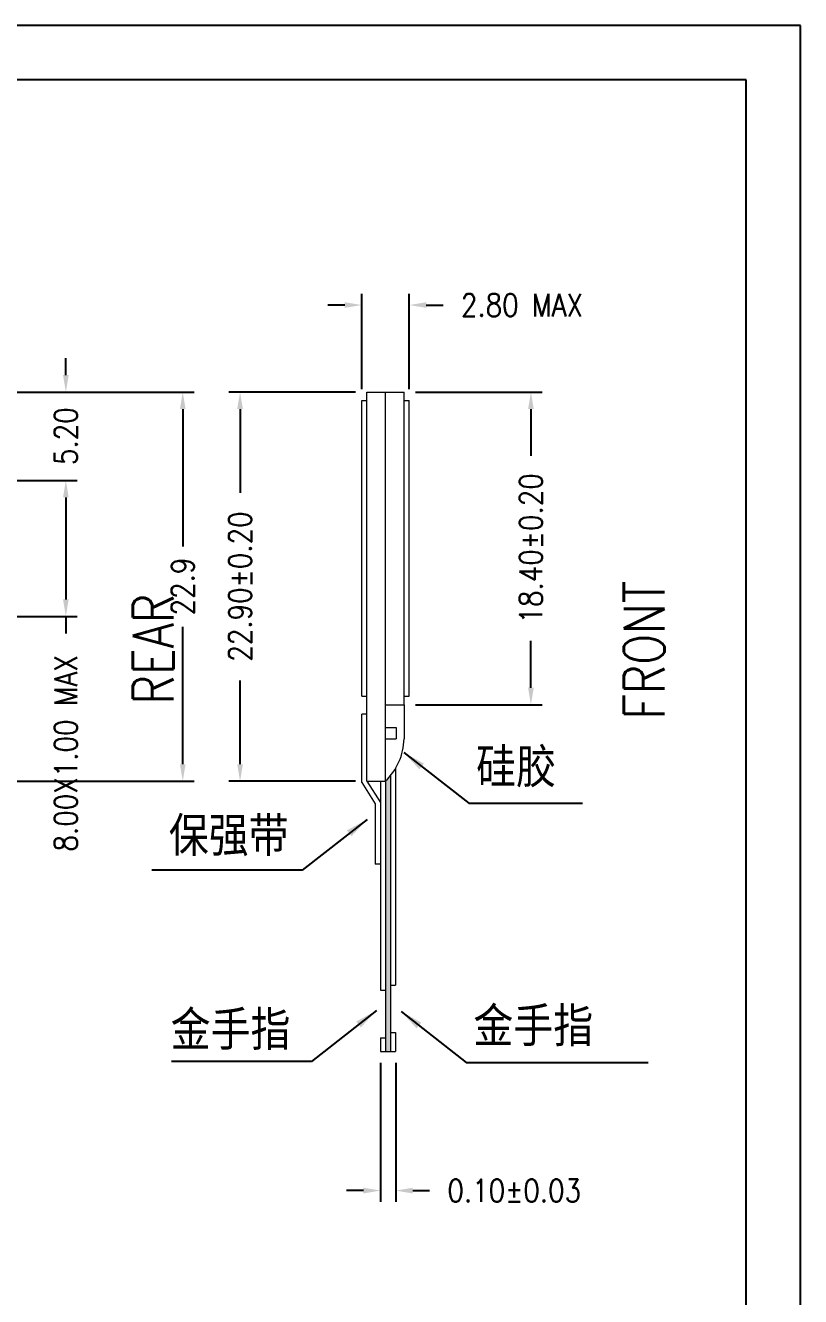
# Model space of a CAD drawing. Extents: x 612 to 1145, y -75 to 210.
# Drawn here: x 745.4 to 813.8, y 98.1 to 210.4 of the extents above; entities that cross this region are included whole.
import ezdxf

# ---------------------------------------------------------------- set-up
doc = ezdxf.new("R2010")
doc.units = 0
doc.layers.get('0').update_dxf_attribs({"linetype": 'CONTINUOUS'})
doc.layers.get('DEFPOINTS').update_dxf_attribs({"linetype": 'CONTINUOUS'})
doc.layers.add('粗实线', color=7, linetype='CONTINUOUS', lineweight=18)
doc.layers.add('细实线', color=7, linetype='CONTINUOUS', lineweight=9)
doc.styles.add('ROMANS', font='romans.shx')
doc.styles.get("Standard").update_dxf_attribs({"font": 'romans.shx', "width": 0.85})
doc.dimstyles.get("Standard").update_dxf_attribs({"dimtxt": 0.18, "dimasz": 0.18, "dimexe": 0.18, "dimexo": 0.0625, "dimgap": 0.09, "dimtad": 0, "dimtih": 1, "dimtoh": 1, "dimdec": 4, "dimzin": 0, "dimdsep": 46, "dimtxsty": 'Standard', "dimcen": 0.09, "dimadec": 0, "dimazin": 0, "dimtfac": 1, "dimtdec": 4, "dimtofl": 0, "dimtmove": 0, "dimatfit": 3, "dimfxl": 1, "dimtolj": 1, "dimtzin": 0, "dimarcsym": 0})
doc.dimstyles.new('STANDARD$0', dxfattribs={"dimtxt": 2, "dimasz": 1, "dimexe": 0.3, "dimexo": 0, "dimgap": 0.3, "dimtad": 0, "dimzin": 9, "dimdsep": 46, "dimtxsty": 'Standard', "dimcen": 0, "dimclrd": 256, "dimclre": 256, "dimclrt": 256, "dimadec": 1, "dimazin": 2, "dimtp": 0.2, "dimtm": 0.2, "dimtfac": 0.5, "dimtmove": 0, "dimatfit": 3, "dimfxl": 1, "dimarcsym": 0})

# ---------------------------------------------------------------- blocks, each defined once
blk = doc.blocks.new('*D5')
at = {"layer": 'DEFPOINTS', "color": 0}
for p in [(742.62, 177.99), (748.93, 177.99), (742.62, 170.19)]:
    blk.add_point(p, dxfattribs=at)
at = {"layer": '细实线', "color": 0, "lineweight": -2}
for p, q in [((748.93, 179.49), (748.93, 180.99)), ((743.62, 177.99), (749.93, 177.99)), ((743.62, 170.19), (749.93, 170.19)), ((748.93, 168.69), (748.93, 167.19))]:
    blk.add_line(p, q, dxfattribs=at)
at = {"layer": '细实线', "color": 0}
for points in [[(748.68, 179.49), (749.18, 179.49), (748.93, 177.99)], [(748.68, 168.69), (749.18, 168.69), (748.93, 170.19)]]:
    blk.add_solid(points, dxfattribs=at)
at = {"layer": '细实线', "color": 0, "insert": (748.93, 174.09), "char_height": 2, "attachment_point": 5, "rotation": 90}
blk.add_mtext('\\A1;5.20', dxfattribs=at)
blk = doc.blocks.new('*D6')
at = {"layer": 'DEFPOINTS', "color": 0}
for p in [(742.62, 170.19), (742.62, 158.19), (748.93, 158.19)]:
    blk.add_point(p, dxfattribs=at)
at = {"layer": '细实线', "color": 0, "lineweight": -2}
for p, q in [((743.62, 170.19), (749.93, 170.19)), ((748.93, 168.69), (748.93, 159.69)), ((743.62, 158.19), (749.93, 158.19)), ((748.93, 158.19), (748.93, 156.69))]:
    blk.add_line(p, q, dxfattribs=at)
at = {"layer": '细实线', "color": 0}
for points in [[(748.68, 168.69), (749.18, 168.69), (748.93, 170.19)], [(748.68, 159.69), (749.18, 159.69), (748.93, 158.19)]]:
    blk.add_solid(points, dxfattribs=at)
at = {"layer": '细实线', "color": 0, "insert": (748.93, 146.1), "char_height": 2, "attachment_point": 5, "rotation": 90}
blk.add_mtext('\\A1;8.00X1.00 MAX', dxfattribs=at)
blk = doc.blocks.new('*D11')
at = {"layer": 'DEFPOINTS', "color": 0}
for p in [(775.5, 177.99), (764.31, 143.64), (775.5, 143.64)]:
    blk.add_point(p, dxfattribs=at)
at = {"layer": '细实线', "color": 0, "lineweight": -2}
for p, q in [((774.5, 177.99), (763.31, 177.99)), ((764.31, 176.49), (764.31, 169.1)), ((764.31, 145.14), (764.31, 152.53)), ((774.5, 143.64), (763.31, 143.64))]:
    blk.add_line(p, q, dxfattribs=at)
at = {"layer": '细实线', "color": 0}
for points in [[(764.06, 176.49), (764.56, 176.49), (764.31, 177.99)], [(764.06, 145.14), (764.56, 145.14), (764.31, 143.64)]]:
    blk.add_solid(points, dxfattribs=at)
at = {"layer": '细实线', "color": 0, "insert": (764.31, 160.82), "char_height": 2, "attachment_point": 5, "rotation": 90}
blk.add_mtext('\\A1;22.90%%P0.20', dxfattribs=at)
blk = doc.blocks.new('*D12')
at = {"layer": 'DEFPOINTS', "color": 0}
for p in [(778.8, 177.99), (778.8, 150.39), (789.99, 150.39)]:
    blk.add_point(p, dxfattribs=at)
at = {"layer": '细实线', "color": 0, "lineweight": -2}
for p, q in [((779.8, 177.99), (790.99, 177.99)), ((789.99, 176.49), (789.99, 172.36)), ((789.99, 151.89), (789.99, 156.03)), ((779.8, 150.39), (790.99, 150.39))]:
    blk.add_line(p, q, dxfattribs=at)
at = {"layer": '细实线', "color": 0}
for points in [[(789.74, 176.49), (790.24, 176.49), (789.99, 177.99)], [(789.74, 151.89), (790.24, 151.89), (789.99, 150.39)]]:
    blk.add_solid(points, dxfattribs=at)
at = {"layer": '细实线', "color": 0, "insert": (789.99, 164.19), "char_height": 2, "attachment_point": 5, "rotation": 90}
blk.add_mtext('\\A1;18.40%%P0.20', dxfattribs=at)
blk = doc.blocks.new('*D13')
at = {"layer": 'DEFPOINTS', "color": 0}
for p in [(779.25, 185.67), (775.05, 177.24), (779.25, 177.24)]:
    blk.add_point(p, dxfattribs=at)
at = {"layer": '细实线', "color": 0, "lineweight": -2}
for p, q in [((775.05, 178.24), (775.05, 186.67)), ((779.25, 178.24), (779.25, 186.67)), ((773.55, 185.67), (772.05, 185.67)), ((780.75, 185.67), (782.25, 185.67))]:
    blk.add_line(p, q, dxfattribs=at)
at = {"layer": '细实线', "color": 0}
for points in [[(773.55, 185.92), (773.55, 185.42), (775.05, 185.67)], [(780.75, 185.92), (780.75, 185.42), (779.25, 185.67)]]:
    blk.add_solid(points, dxfattribs=at)
at = {"layer": '细实线', "color": 0, "insert": (789.2, 185.67), "char_height": 2, "attachment_point": 5}
blk.add_mtext('\\A1;2.80 MAX', dxfattribs=at)
blk = doc.blocks.new('*D34')
at = {"layer": 'DEFPOINTS', "color": 0}
for p in [(776.7, 119.79), (778.05, 119.79), (778.05, 107.5)]:
    blk.add_point(p, dxfattribs=at)
at = {"layer": '细实线', "color": 0, "lineweight": -2}
for p, q in [((776.7, 118.79), (776.7, 106.5)), ((778.05, 118.79), (778.05, 106.5)), ((775.2, 107.5), (773.7, 107.5)), ((779.55, 107.5), (781.05, 107.5))]:
    blk.add_line(p, q, dxfattribs=at)
at = {"layer": '细实线', "color": 0}
for points in [[(775.2, 107.75), (775.2, 107.25), (776.7, 107.5)], [(779.55, 107.75), (779.55, 107.25), (778.05, 107.5)]]:
    blk.add_solid(points, dxfattribs=at)
at = {"layer": '细实线', "color": 0, "insert": (788.52, 107.5), "char_height": 2, "attachment_point": 5}
blk.add_mtext('\\A1;0.10%%P0.03', dxfattribs=at)
blk = doc.blocks.new('*D36')
at = {"lineweight": -2}
for p, q in [((743.62, 177.99), (760.25, 177.99)), ((759.25, 176.49), (759.25, 164.37)), ((759.25, 145.14), (759.25, 157.27)), ((743.62, 143.64), (760.25, 143.64))]:
    blk.add_line(p, q, dxfattribs=at)
for points in [[(759, 176.49), (759.5, 176.49), (759.25, 177.99)], [(759, 145.14), (759.5, 145.14), (759.25, 143.64)]]:
    blk.add_solid(points)
at = {"layer": 'DEFPOINTS', "color": 0}
for p in [(742.62, 177.99), (759.25, 177.99), (742.62, 143.64)]:
    blk.add_point(p, dxfattribs=at)
at = {"insert": (759.25, 160.82), "char_height": 2, "attachment_point": 5, "rotation": 90}
blk.add_mtext('22.9', dxfattribs=at)

msp = doc.modelspace()

# ---------------------------------------------------------------- hatches: boundary and pattern name
at = {"layer": '粗实线'}
msp.add_hatch(color=256, dxfattribs=at).paths.add_polyline_path([(777.59736033, 144.14551451, -0.0308910711), (777.14736033, 143.65560471), (777.14736033, 119.79194243), (777.59736033, 119.79194243)])

# ---------------------------------------------------------------- linework, layer by layer
for p, q in [((813.79879016, 210.3526621), (612.19879016, 210.3526621)), ((813.79879016, -74.7673379), (813.79879016, 210.3526621)), ((808.99879016, 205.5526621), (636.19879016, 205.5526621)), ((808.99879016, -69.9673379), (808.99879016, 205.5526621))]:
    msp.add_line(p, q)
for p, q in [((775.49736033, 177.99194243), (778.79736033, 177.99194243)), ((775.49736033, 143.64194243), (775.49736033, 177.99194243)), ((777.14736033, 143.64194243), (777.14736033, 177.99194243)), ((778.79736033, 150.39194243), (778.79736033, 177.99194243)), ((775.04736033, 177.24194243), (775.49736033, 177.24194243)), ((775.04736033, 151.14194243), (775.04736033, 177.24194243)), ((778.79736033, 177.24194243), (779.24736033, 177.24194243)), ((779.24736033, 151.14194243), (779.24736033, 177.24194243)), ((775.04736033, 151.14194243), (775.49736033, 151.14194243)), ((777.14736033, 150.39194243), (778.79736033, 150.39194243)), ((778.79736033, 151.14194243), (779.24736033, 151.14194243)), ((778.79736033, 150.39194243), (778.79736033, 147.36957618)), ((775.04736033, 143.51006834), (775.04736033, 149.54519131)), ((775.49736033, 149.54519131), (775.04736033, 149.54519131)), ((777.14736033, 148.38762267), (778.09846712, 148.38762267)), ((778.09846712, 148.38762267), (778.09846712, 147.38262267)), ((777.14736033, 147.38262267), (778.09846712, 147.38262267)), ((778.04736033, 144.79205599), (778.04736033, 125.64194243)), ((775.49736033, 143.64194243), (777.14736033, 143.64194243)), ((775.49736033, 143.64194243), (776.69736033, 141.77036693)), ((776.69736033, 143.64194243), (776.69736033, 125.19194243)), ((777.14736033, 143.64194243), (777.14736033, 119.79194243)), ((777.59736033, 144.14551451), (777.59736033, 119.79194243)), ((775.04736033, 143.51006834), (776.24736033, 141.63849284)), ((776.24736033, 141.63849284), (776.24736033, 136.32104222)), ((776.69736033, 136.32104222), (776.24736033, 136.32104222)), ((776.69736033, 125.19194243), (777.14736033, 125.19194243)), ((777.59736033, 125.64194243), (778.04736033, 125.64194243)), ((777.59736033, 121.44194243), (778.04736033, 121.44194243)), ((778.04736033, 121.44194243), (778.04736033, 119.79194243)), ((776.69736033, 120.99194243), (777.14736033, 120.99194243)), ((776.69736033, 120.99194243), (776.69736033, 119.79194243)), ((776.69736033, 119.79194243), (778.04736033, 119.79194243))]:
    msp.add_line(p, q, dxfattribs=at)
msp.add_arc((773.41132658, 147.53891342), 5.38869509, 313.6827377676, 358.1992103589, dxfattribs=at)

# ---------------------------------------------------------------- texts
at = {"ltscale": 0.2, "style": 'ROMANS', "width": 0.8}
for s, p in [('FRONT', (801.77920933, 149.10228625)), ('REAR', (758.44048723, 150.42954244))]:
    msp.add_text(s, height=3.6, rotation=90, dxfattribs=at).set_placement(p)
at = {"layer": '细实线', "char_height": 3.04128, "attachment_point": 1}
for s, insert, width in [('{\\fFangSong_GB2312|b0|i0|c134|p49;硅胶}', (785.15088648, 146.47996536), 10.3797970274), ('{\\fFangSong_GB2312|b0|i0|c134|p49;保强带}', (758.01916702, 140.41853348), 17.9019423702), ('{\\fFangSong_GB2312|b0|i0|c134|p49;金手指}', (758.18188768, 123.29166723), 17.9019423702), ('{\\fFangSong_GB2312|b0|i0|c134|p49;金手指}', (784.91310698, 123.61623981), 19.1965689405)]:
    msp.add_mtext(s, dxfattribs=dict(at, insert=insert, width=width))

# ---------------------------------------------------------------- dimensions: what is measured, and where the dimension line sits
dim = msp.add_linear_dim(base=(759.25479128, 177.99194243), p1=(742.62052438, 143.64194243), p2=(742.62052438, 177.99194243), angle=90, dimstyle='STANDARD$0', override={"dimasz": 1.5, "dimexe": 1, "dimexo": 1, "dimgap": 1, "dimlfac": 0.666667, "dimcen": 1, "dimadec": 2, "dimfxl": 0.18})
dim.commit()
dim.dimension.update_dxf_attribs({"geometry": '*D36', "text_midpoint": (759.25479128, 160.81694243)})
at = {"layer": '细实线'}
dim = msp.add_aligned_dim(p1=(775.04736033, 177.24194243), p2=(779.24736033, 177.24194243), distance=8.4290235, text='<> MAX', dimstyle='Standard', override={"dimtxt": 2, "dimasz": 1.5, "dimexe": 1, "dimexo": 1, "dimgap": 1, "dimtih": 0, "dimtoh": 0, "dimdec": 2, "dimlfac": 0.666667, "dimcen": 1, "dimadec": 1, "dimfxl": 0.5}, dxfattribs=at)
dim.commit()
dim.dimension.update_dxf_attribs({"geometry": '*D13', "text_midpoint": (789.19736033, 185.67096593)})
dim = msp.add_linear_dim(base=(748.93491649, 177.99194243), p1=(742.62052438, 170.19194243), p2=(742.62052438, 177.99194243), angle=90, dimstyle='Standard', override={"dimtxt": 2, "dimasz": 1.5, "dimexe": 1, "dimexo": 1, "dimgap": 1, "dimtih": 0, "dimtoh": 0, "dimdec": 2, "dimlfac": 0.666667, "dimcen": 1, "dimadec": 1, "dimfxl": 0.5}, dxfattribs=at)
dim.commit()
dim.dimension.update_dxf_attribs({"geometry": '*D5', "text_midpoint": (748.93491649, 174.09194243)})
for base, p1, p2, text, picture, middle in [((764.30713246, 143.64194243), (775.49736033, 177.99194243), (775.49736033, 143.64194243), '<>%%P0.20', '*D11', (764.30713246, 160.81694243)), ((789.98758821, 150.39194243), (778.79736033, 177.99194243), (778.79736033, 150.39194243), '<>%%P0.20', '*D12', (789.98758821, 164.19194243)), ((748.93491649, 158.19194243), (742.62052438, 170.19194243), (742.62052438, 158.19194243), '<>X1.00 MAX', '*D6', (748.93491649, 146.09908528))]:
    dim = msp.add_linear_dim(base=base, p1=p1, p2=p2, angle=90, text=text, dimstyle='Standard', override={"dimtxt": 2, "dimasz": 1.5, "dimexe": 1, "dimexo": 1, "dimgap": 1, "dimtih": 0, "dimtoh": 0, "dimdec": 2, "dimlfac": 0.666667, "dimcen": 1, "dimadec": 1, "dimfxl": 0.5}, dxfattribs=at)
    dim.commit()
    dim.dimension.update_dxf_attribs({"geometry": picture, "text_midpoint": middle})
dim = msp.add_linear_dim(base=(778.04736033, 107.49600445), p1=(776.69736033, 119.79194243), p2=(778.04736033, 119.79194243), text='0.10%%P0.03', dimstyle='STANDARD$0', override={"dimasz": 1.5, "dimexe": 1, "dimexo": 1, "dimgap": 1, "dimlfac": 0.666667, "dimzin": 0, "dimcen": 1, "dimclrd": 0, "dimclre": 0, "dimclrt": 0, "dimazin": 0, "dimtp": 0, "dimtm": 0, "dimtfac": 1, "dimtdec": 4, "dimtofl": 0, "dimfxl": 0.5, "dimtolj": 1, "dimtzin": 0}, dxfattribs=at)
dim.commit()
dim.dimension.update_dxf_attribs({"geometry": '*D34', "text_midpoint": (788.52355081, 107.49600445)})

# ---------------------------------------------------------------- leaders
for points in [[(778.76495312, 146.17116037), (784.50048334, 141.68495197), (794.55379761, 141.68495197)], [(775.52591065, 140.26865516), (769.79038042, 135.78244676), (756.52149269, 135.78244676)], [(776.34949353, 123.39562516), (770.6139633, 118.90941676), (758.25181878, 118.90941676)], [(778.52717361, 123.30743481), (784.26270384, 118.82122641), (800.35190359, 118.82122641)]]:
    msp.add_leader(points, dimstyle='Standard', override={"dimasz": 2, "dimexe": 0.3, "dimgap": 0.3, "dimzin": 1, "dimtxsty": 'Standard', "dimcen": 0, "dimclrd": 256, "dimclre": 256, "dimclrt": 256, "dimadec": 1, "dimazin": 2, "dimtp": 0.2, "dimtm": 0.2, "dimtfac": 0.5, "dimtofl": 1, "dimtolj": 0, "dimtzin": 8}, dxfattribs=at)

doc.saveas('drawing.dxf')
